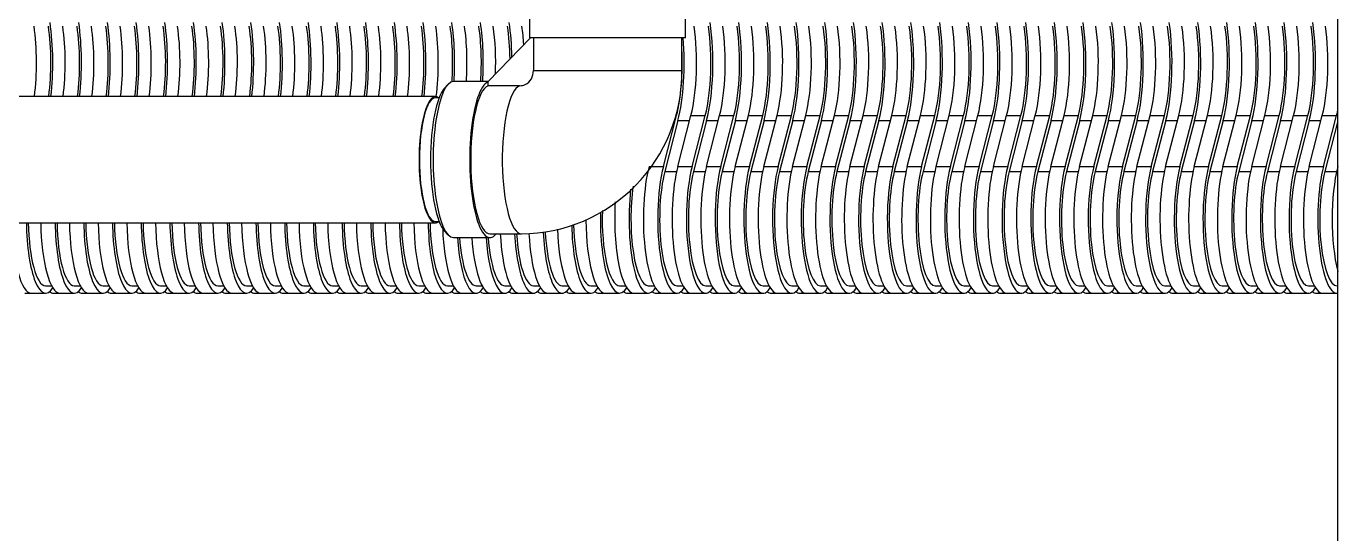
# Model space of a CAD drawing. Header units: millimetres. Extents: x 3795014 to 4300160, y 3869364 to 4016788.
# Drawn here: x 4226548 to 4226636.3, y 3922796.3 to 3922830.5 of the extents above; entities that cross this region are included whole.
import ezdxf

# ---------------------------------------------------------------- set-up
doc = ezdxf.new("R2010")
doc.units = ezdxf.units.MM
doc.layers.add('линия перехода', color=7, linetype='Continuous')
doc.layers.add('основная', color=7, linetype='Continuous', lineweight=50)

msp = doc.modelspace()

# ---------------------------------------------------------------- linework, layer by layer
at = {"layer": 'линия перехода', "color": 0, "linetype": 'Continuous', "lineweight": -3}
for p, q in [((4226582.174, 3922827.531), (4226592.174, 3922827.531)), ((4226591.908, 3922824.157), (4226592.69, 3922824.157)), ((4226592.782, 3922824.511), (4226593.748, 3922824.511)), ((4226593.84, 3922824.157), (4226594.622, 3922824.157)), ((4226594.714, 3922824.511), (4226595.68, 3922824.511)), ((4226595.771, 3922824.157), (4226596.554, 3922824.157)), ((4226596.645, 3922824.511), (4226597.611, 3922824.511)), ((4226597.703, 3922824.157), (4226598.485, 3922824.157)), ((4226598.577, 3922824.511), (4226599.543, 3922824.511)), ((4226599.635, 3922824.157), (4226600.417, 3922824.157)), ((4226600.509, 3922824.511), (4226601.475, 3922824.511)), ((4226601.566, 3922824.157), (4226602.349, 3922824.157)), ((4226602.44, 3922824.511), (4226603.406, 3922824.511)), ((4226603.498, 3922824.157), (4226604.28, 3922824.157)), ((4226604.372, 3922824.511), (4226605.338, 3922824.511)), ((4226605.43, 3922824.157), (4226606.212, 3922824.157)), ((4226606.304, 3922824.511), (4226607.27, 3922824.511)), ((4226607.361, 3922824.157), (4226608.144, 3922824.157)), ((4226608.235, 3922824.511), (4226609.201, 3922824.511)), ((4226609.293, 3922824.157), (4226610.075, 3922824.157)), ((4226610.167, 3922824.511), (4226611.133, 3922824.511)), ((4226611.225, 3922824.157), (4226612.007, 3922824.157)), ((4226612.099, 3922824.511), (4226613.065, 3922824.511)), ((4226613.156, 3922824.157), (4226613.939, 3922824.157)), ((4226614.03, 3922824.511), (4226614.996, 3922824.511)), ((4226615.088, 3922824.157), (4226615.87, 3922824.157)), ((4226615.962, 3922824.511), (4226616.928, 3922824.511)), ((4226617.02, 3922824.157), (4226617.802, 3922824.157)), ((4226617.894, 3922824.511), (4226618.86, 3922824.511)), ((4226618.951, 3922824.157), (4226619.734, 3922824.157)), ((4226619.825, 3922824.511), (4226620.791, 3922824.511)), ((4226620.883, 3922824.157), (4226621.665, 3922824.157)), ((4226621.757, 3922824.511), (4226622.723, 3922824.511)), ((4226622.815, 3922824.157), (4226623.597, 3922824.157)), ((4226623.689, 3922824.511), (4226624.655, 3922824.511)), ((4226624.746, 3922824.157), (4226625.529, 3922824.157)), ((4226625.62, 3922824.511), (4226626.586, 3922824.511)), ((4226626.678, 3922824.157), (4226627.461, 3922824.157)), ((4226627.552, 3922824.511), (4226628.518, 3922824.511)), ((4226628.61, 3922824.157), (4226629.392, 3922824.157)), ((4226629.484, 3922824.511), (4226630.45, 3922824.511)), ((4226630.541, 3922824.157), (4226631.324, 3922824.157)), ((4226631.415, 3922824.511), (4226632.381, 3922824.511)), ((4226632.473, 3922824.157), (4226633.256, 3922824.157)), ((4226633.347, 3922824.511), (4226634.313, 3922824.511)), ((4226634.405, 3922824.157), (4226635.187, 3922824.157)), ((4226635.279, 3922824.511), (4226636.245, 3922824.511)), ((4226589.96, 3922821.076), (4226590.926, 3922821.076)), ((4226591.018, 3922820.722), (4226591.809, 3922820.722)), ((4226591.892, 3922821.076), (4226592.858, 3922821.076)), ((4226592.949, 3922820.722), (4226593.74, 3922820.722)), ((4226593.824, 3922821.076), (4226594.789, 3922821.076)), ((4226594.881, 3922820.722), (4226595.672, 3922820.722)), ((4226595.755, 3922821.076), (4226596.721, 3922821.076)), ((4226596.813, 3922820.722), (4226597.604, 3922820.722)), ((4226597.687, 3922821.076), (4226598.653, 3922821.076)), ((4226598.744, 3922820.722), (4226599.535, 3922820.722)), ((4226599.619, 3922821.076), (4226600.584, 3922821.076)), ((4226600.676, 3922820.722), (4226601.467, 3922820.722)), ((4226601.55, 3922821.076), (4226602.516, 3922821.076)), ((4226602.608, 3922820.722), (4226603.399, 3922820.722)), ((4226603.482, 3922821.076), (4226604.448, 3922821.076)), ((4226604.539, 3922820.722), (4226605.33, 3922820.722)), ((4226605.414, 3922821.076), (4226606.379, 3922821.076)), ((4226606.471, 3922820.722), (4226607.262, 3922820.722)), ((4226607.345, 3922821.076), (4226608.311, 3922821.076)), ((4226608.403, 3922820.722), (4226609.194, 3922820.722)), ((4226609.277, 3922821.076), (4226610.243, 3922821.076)), ((4226610.334, 3922820.722), (4226611.125, 3922820.722)), ((4226611.209, 3922821.076), (4226612.174, 3922821.076)), ((4226612.266, 3922820.722), (4226613.057, 3922820.722)), ((4226613.14, 3922821.076), (4226614.106, 3922821.076)), ((4226614.198, 3922820.722), (4226614.989, 3922820.722)), ((4226615.072, 3922821.076), (4226616.038, 3922821.076)), ((4226616.129, 3922820.722), (4226616.92, 3922820.722)), ((4226617.004, 3922821.076), (4226617.969, 3922821.076)), ((4226618.061, 3922820.722), (4226618.852, 3922820.722)), ((4226618.935, 3922821.076), (4226619.901, 3922821.076)), ((4226619.993, 3922820.722), (4226620.784, 3922820.722)), ((4226620.867, 3922821.076), (4226621.833, 3922821.076)), ((4226621.924, 3922820.722), (4226622.715, 3922820.722)), ((4226622.799, 3922821.076), (4226623.764, 3922821.076)), ((4226623.856, 3922820.722), (4226624.647, 3922820.722)), ((4226624.73, 3922821.076), (4226625.696, 3922821.076)), ((4226625.788, 3922820.722), (4226626.579, 3922820.722)), ((4226626.662, 3922821.076), (4226627.628, 3922821.076)), ((4226627.719, 3922820.722), (4226628.51, 3922820.722)), ((4226628.594, 3922821.076), (4226629.559, 3922821.076)), ((4226629.651, 3922820.722), (4226630.442, 3922820.722)), ((4226630.525, 3922821.076), (4226631.491, 3922821.076)), ((4226631.583, 3922820.722), (4226632.374, 3922820.722)), ((4226632.457, 3922821.076), (4226633.423, 3922821.076)), ((4226633.514, 3922820.722), (4226634.305, 3922820.722)), ((4226634.389, 3922821.076), (4226635.354, 3922821.076)), ((4226635.446, 3922820.722), (4226636.237, 3922820.722))]:
    msp.add_line(p, q, dxfattribs=at)
msp.add_ellipse((4226581.379, 3922821.531), major_axis=(0, 5), ratio=0.259156, start_param=0.100167, end_param=3.141988, dxfattribs=at)
at = {"layer": 'основная', "color": 0, "linetype": 'Continuous', "lineweight": -3}
for p, q in [((4226636.312, 3922894.531), (4226636.312, 3922698.531)), ((4226581.924, 3922832.281), (4226581.924, 3922829.731)), ((4226592.424, 3922829.731), (4226592.424, 3922832.281)), ((4226579.124, 3922826.781), (4226581.974, 3922829.731)), ((4226592.424, 3922829.731), (4226581.924, 3922829.731)), ((4226582.174, 3922829.731), (4226582.174, 3922827.531)), ((4226592.174, 3922827.531), (4226592.174, 3922829.731)), ((4226576.426, 3922826.589), (4226576.202, 3922826.348)), ((4226579.124, 3922826.781), (4226576.791, 3922826.781)), ((4226579.124, 3922826.758), (4226579.124, 3922826.781)), ((4226579.124, 3922826.506), (4226579.124, 3922826.758)), ((4226581.249, 3922826.506), (4226579.124, 3922826.506)), ((4226575.584, 3922825.781), (4226490.59, 3922825.781)), ((4226575.833, 3922825.697), (4226575.584, 3922825.697)), ((4226590.926, 3922821.076), (4226591.816, 3922824.511)), ((4226591.908, 3922824.157), (4226591.018, 3922820.722)), ((4226591.892, 3922821.076), (4226592.782, 3922824.511)), ((4226592.858, 3922821.076), (4226593.748, 3922824.511)), ((4226593.84, 3922824.157), (4226592.949, 3922820.722)), ((4226593.824, 3922821.076), (4226594.714, 3922824.511)), ((4226594.789, 3922821.076), (4226595.68, 3922824.511)), ((4226595.771, 3922824.157), (4226594.881, 3922820.722)), ((4226595.755, 3922821.076), (4226596.645, 3922824.511)), ((4226596.721, 3922821.076), (4226597.611, 3922824.511)), ((4226597.703, 3922824.157), (4226596.813, 3922820.722)), ((4226597.687, 3922821.076), (4226598.577, 3922824.511)), ((4226598.653, 3922821.076), (4226599.543, 3922824.511)), ((4226599.635, 3922824.157), (4226598.744, 3922820.722)), ((4226599.619, 3922821.076), (4226600.509, 3922824.511)), ((4226600.584, 3922821.076), (4226601.475, 3922824.511)), ((4226601.566, 3922824.157), (4226600.676, 3922820.722)), ((4226601.55, 3922821.076), (4226602.44, 3922824.511)), ((4226602.516, 3922821.076), (4226603.406, 3922824.511)), ((4226603.498, 3922824.157), (4226602.608, 3922820.722)), ((4226603.482, 3922821.076), (4226604.372, 3922824.511)), ((4226604.448, 3922821.076), (4226605.338, 3922824.511)), ((4226605.43, 3922824.157), (4226604.539, 3922820.722)), ((4226605.414, 3922821.076), (4226606.304, 3922824.511)), ((4226606.379, 3922821.076), (4226607.27, 3922824.511)), ((4226607.361, 3922824.157), (4226606.471, 3922820.722)), ((4226607.345, 3922821.076), (4226608.235, 3922824.511)), ((4226608.311, 3922821.076), (4226609.201, 3922824.511)), ((4226609.293, 3922824.157), (4226608.403, 3922820.722)), ((4226609.277, 3922821.076), (4226610.167, 3922824.511)), ((4226610.243, 3922821.076), (4226611.133, 3922824.511)), ((4226611.225, 3922824.157), (4226610.334, 3922820.722)), ((4226611.209, 3922821.076), (4226612.099, 3922824.511)), ((4226612.174, 3922821.076), (4226613.065, 3922824.511)), ((4226613.156, 3922824.157), (4226612.266, 3922820.722)), ((4226613.14, 3922821.076), (4226614.03, 3922824.511)), ((4226614.106, 3922821.076), (4226614.996, 3922824.511)), ((4226615.088, 3922824.157), (4226614.198, 3922820.722)), ((4226615.072, 3922821.076), (4226615.962, 3922824.511)), ((4226616.038, 3922821.076), (4226616.928, 3922824.511)), ((4226617.02, 3922824.157), (4226616.129, 3922820.722)), ((4226617.004, 3922821.076), (4226617.894, 3922824.511)), ((4226617.969, 3922821.076), (4226618.86, 3922824.511)), ((4226618.951, 3922824.157), (4226618.061, 3922820.722)), ((4226618.935, 3922821.076), (4226619.825, 3922824.511)), ((4226619.901, 3922821.076), (4226620.791, 3922824.511)), ((4226620.883, 3922824.157), (4226619.993, 3922820.722)), ((4226620.867, 3922821.076), (4226621.757, 3922824.511)), ((4226621.833, 3922821.076), (4226622.723, 3922824.511)), ((4226622.815, 3922824.157), (4226621.924, 3922820.722)), ((4226622.799, 3922821.076), (4226623.689, 3922824.511)), ((4226623.764, 3922821.076), (4226624.655, 3922824.511)), ((4226624.746, 3922824.157), (4226623.856, 3922820.722)), ((4226624.73, 3922821.076), (4226625.62, 3922824.511)), ((4226625.696, 3922821.076), (4226626.586, 3922824.511)), ((4226626.678, 3922824.157), (4226625.788, 3922820.722)), ((4226626.662, 3922821.076), (4226627.552, 3922824.511)), ((4226627.628, 3922821.076), (4226628.518, 3922824.511)), ((4226628.61, 3922824.157), (4226627.719, 3922820.722)), ((4226628.594, 3922821.076), (4226629.484, 3922824.511)), ((4226629.559, 3922821.076), (4226630.45, 3922824.511)), ((4226630.541, 3922824.157), (4226629.651, 3922820.722)), ((4226630.525, 3922821.076), (4226631.415, 3922824.511)), ((4226631.491, 3922821.076), (4226632.381, 3922824.511)), ((4226632.473, 3922824.157), (4226631.583, 3922820.722)), ((4226632.457, 3922821.076), (4226633.347, 3922824.511)), ((4226633.423, 3922821.076), (4226634.313, 3922824.511)), ((4226634.405, 3922824.157), (4226633.514, 3922820.722)), ((4226634.389, 3922821.076), (4226635.279, 3922824.511)), ((4226635.354, 3922821.076), (4226636.245, 3922824.511)), ((4226636.312, 3922824.063), (4226635.446, 3922820.722)), ((4226490.59, 3922817.281), (4226575.584, 3922817.281)), ((4226575.584, 3922817.366), (4226575.833, 3922817.366)), ((4226576.202, 3922816.715), (4226576.426, 3922816.474)), ((4226576.791, 3922816.281), (4226579.254, 3922816.281)), ((4226579.254, 3922816.531), (4226581.379, 3922816.531)), ((4226549.345, 3922813.04), (4226549.747, 3922813.04)), ((4226551.277, 3922813.04), (4226551.678, 3922813.04)), ((4226553.209, 3922813.04), (4226553.61, 3922813.04)), ((4226555.141, 3922813.04), (4226555.542, 3922813.04)), ((4226557.072, 3922813.04), (4226557.473, 3922813.04)), ((4226559.004, 3922813.04), (4226559.405, 3922813.04)), ((4226560.936, 3922813.04), (4226561.337, 3922813.04)), ((4226562.867, 3922813.04), (4226563.268, 3922813.04)), ((4226564.799, 3922813.04), (4226565.2, 3922813.04)), ((4226566.731, 3922813.04), (4226567.132, 3922813.04)), ((4226568.662, 3922813.04), (4226569.063, 3922813.04)), ((4226570.594, 3922813.04), (4226570.995, 3922813.04)), ((4226572.526, 3922813.04), (4226572.927, 3922813.04)), ((4226574.457, 3922813.04), (4226574.858, 3922813.04)), ((4226576.389, 3922813.04), (4226576.79, 3922813.04)), ((4226578.321, 3922813.04), (4226578.722, 3922813.04)), ((4226580.252, 3922813.04), (4226580.653, 3922813.04)), ((4226582.184, 3922813.04), (4226582.585, 3922813.04)), ((4226584.116, 3922813.04), (4226584.517, 3922813.04)), ((4226586.047, 3922813.04), (4226586.448, 3922813.04)), ((4226587.979, 3922813.04), (4226588.38, 3922813.04)), ((4226589.911, 3922813.04), (4226590.312, 3922813.04)), ((4226591.842, 3922813.04), (4226592.243, 3922813.04)), ((4226593.774, 3922813.04), (4226594.175, 3922813.04)), ((4226595.706, 3922813.04), (4226596.107, 3922813.04)), ((4226597.637, 3922813.04), (4226598.038, 3922813.04)), ((4226599.569, 3922813.04), (4226599.97, 3922813.04)), ((4226601.501, 3922813.04), (4226601.902, 3922813.04)), ((4226603.432, 3922813.04), (4226603.833, 3922813.04)), ((4226605.364, 3922813.04), (4226605.765, 3922813.04)), ((4226607.296, 3922813.04), (4226607.697, 3922813.04)), ((4226609.227, 3922813.04), (4226609.628, 3922813.04)), ((4226611.159, 3922813.04), (4226611.56, 3922813.04)), ((4226613.091, 3922813.04), (4226613.492, 3922813.04)), ((4226615.022, 3922813.04), (4226615.423, 3922813.04)), ((4226616.954, 3922813.04), (4226617.355, 3922813.04)), ((4226618.886, 3922813.04), (4226619.287, 3922813.04)), ((4226620.817, 3922813.04), (4226621.218, 3922813.04)), ((4226622.749, 3922813.04), (4226623.15, 3922813.04)), ((4226624.681, 3922813.04), (4226625.082, 3922813.04)), ((4226626.612, 3922813.04), (4226627.013, 3922813.04)), ((4226628.544, 3922813.04), (4226628.945, 3922813.04)), ((4226630.476, 3922813.04), (4226630.877, 3922813.04)), ((4226632.407, 3922813.04), (4226632.808, 3922813.04)), ((4226634.339, 3922813.04), (4226634.74, 3922813.04)), ((4226636.271, 3922813.04), (4226636.312, 3922813.04)), ((4226547.953, 3922812.54), (4226548.38, 3922812.54)), ((4226548.38, 3922812.54), (4226549.345, 3922812.54)), ((4226549.885, 3922812.54), (4226550.311, 3922812.54)), ((4226550.311, 3922812.54), (4226551.277, 3922812.54)), ((4226551.816, 3922812.54), (4226552.243, 3922812.54)), ((4226552.243, 3922812.54), (4226553.209, 3922812.54)), ((4226553.748, 3922812.54), (4226554.175, 3922812.54)), ((4226554.175, 3922812.54), (4226555.141, 3922812.54)), ((4226555.68, 3922812.54), (4226556.106, 3922812.54)), ((4226556.106, 3922812.54), (4226557.072, 3922812.54)), ((4226557.611, 3922812.54), (4226558.038, 3922812.54)), ((4226558.038, 3922812.54), (4226559.004, 3922812.54)), ((4226559.543, 3922812.54), (4226559.97, 3922812.54)), ((4226559.97, 3922812.54), (4226560.936, 3922812.54)), ((4226561.475, 3922812.54), (4226561.901, 3922812.54)), ((4226561.901, 3922812.54), (4226562.867, 3922812.54)), ((4226563.406, 3922812.54), (4226563.833, 3922812.54)), ((4226563.833, 3922812.54), (4226564.799, 3922812.54)), ((4226565.338, 3922812.54), (4226565.765, 3922812.54)), ((4226565.765, 3922812.54), (4226566.731, 3922812.54)), ((4226567.27, 3922812.54), (4226567.696, 3922812.54)), ((4226567.696, 3922812.54), (4226568.662, 3922812.54)), ((4226569.201, 3922812.54), (4226569.628, 3922812.54)), ((4226569.628, 3922812.54), (4226570.594, 3922812.54)), ((4226571.133, 3922812.54), (4226571.56, 3922812.54)), ((4226571.56, 3922812.54), (4226572.526, 3922812.54)), ((4226573.065, 3922812.54), (4226573.491, 3922812.54)), ((4226573.491, 3922812.54), (4226574.457, 3922812.54)), ((4226574.996, 3922812.54), (4226575.423, 3922812.54)), ((4226575.423, 3922812.54), (4226576.389, 3922812.54)), ((4226576.928, 3922812.54), (4226577.355, 3922812.54)), ((4226577.355, 3922812.54), (4226578.321, 3922812.54)), ((4226578.86, 3922812.54), (4226579.286, 3922812.54)), ((4226579.286, 3922812.54), (4226580.252, 3922812.54)), ((4226580.791, 3922812.54), (4226581.218, 3922812.54)), ((4226581.218, 3922812.54), (4226582.184, 3922812.54)), ((4226582.723, 3922812.54), (4226583.15, 3922812.54)), ((4226583.15, 3922812.54), (4226584.116, 3922812.54)), ((4226584.655, 3922812.54), (4226585.081, 3922812.54)), ((4226585.081, 3922812.54), (4226586.047, 3922812.54)), ((4226586.586, 3922812.54), (4226587.013, 3922812.54)), ((4226587.013, 3922812.54), (4226587.979, 3922812.54)), ((4226588.518, 3922812.54), (4226588.945, 3922812.54)), ((4226588.945, 3922812.54), (4226589.911, 3922812.54)), ((4226590.45, 3922812.54), (4226590.876, 3922812.54)), ((4226590.876, 3922812.54), (4226591.842, 3922812.54)), ((4226592.381, 3922812.54), (4226592.808, 3922812.54)), ((4226592.808, 3922812.54), (4226593.774, 3922812.54)), ((4226594.313, 3922812.54), (4226594.74, 3922812.54)), ((4226594.74, 3922812.54), (4226595.706, 3922812.54)), ((4226596.245, 3922812.54), (4226596.671, 3922812.54)), ((4226596.671, 3922812.54), (4226597.637, 3922812.54)), ((4226598.176, 3922812.54), (4226598.603, 3922812.54)), ((4226598.603, 3922812.54), (4226599.569, 3922812.54)), ((4226600.108, 3922812.54), (4226600.535, 3922812.54)), ((4226600.535, 3922812.54), (4226601.501, 3922812.54)), ((4226602.04, 3922812.54), (4226602.466, 3922812.54)), ((4226602.466, 3922812.54), (4226603.432, 3922812.54)), ((4226603.971, 3922812.54), (4226604.398, 3922812.54)), ((4226604.398, 3922812.54), (4226605.364, 3922812.54)), ((4226605.903, 3922812.54), (4226606.33, 3922812.54)), ((4226606.33, 3922812.54), (4226607.296, 3922812.54)), ((4226607.835, 3922812.54), (4226608.261, 3922812.54)), ((4226608.261, 3922812.54), (4226609.227, 3922812.54)), ((4226609.766, 3922812.54), (4226610.193, 3922812.54)), ((4226610.193, 3922812.54), (4226611.159, 3922812.54)), ((4226611.698, 3922812.54), (4226612.125, 3922812.54)), ((4226612.125, 3922812.54), (4226613.091, 3922812.54)), ((4226613.63, 3922812.54), (4226614.056, 3922812.54)), ((4226614.056, 3922812.54), (4226615.022, 3922812.54)), ((4226615.561, 3922812.54), (4226615.988, 3922812.54)), ((4226615.988, 3922812.54), (4226616.954, 3922812.54)), ((4226617.493, 3922812.54), (4226617.92, 3922812.54)), ((4226617.92, 3922812.54), (4226618.886, 3922812.54)), ((4226619.425, 3922812.54), (4226619.851, 3922812.54)), ((4226619.851, 3922812.54), (4226620.817, 3922812.54)), ((4226621.356, 3922812.54), (4226621.783, 3922812.54)), ((4226621.783, 3922812.54), (4226622.749, 3922812.54)), ((4226623.288, 3922812.54), (4226623.715, 3922812.54)), ((4226623.715, 3922812.54), (4226624.681, 3922812.54)), ((4226625.22, 3922812.54), (4226625.646, 3922812.54)), ((4226625.646, 3922812.54), (4226626.612, 3922812.54)), ((4226627.151, 3922812.54), (4226627.578, 3922812.54)), ((4226627.578, 3922812.54), (4226628.544, 3922812.54)), ((4226629.083, 3922812.54), (4226629.51, 3922812.54)), ((4226629.51, 3922812.54), (4226630.476, 3922812.54)), ((4226631.015, 3922812.54), (4226631.442, 3922812.54)), ((4226631.442, 3922812.54), (4226632.407, 3922812.54)), ((4226632.946, 3922812.54), (4226633.373, 3922812.54)), ((4226633.373, 3922812.54), (4226634.339, 3922812.54)), ((4226634.878, 3922812.54), (4226635.305, 3922812.54)), ((4226635.305, 3922812.54), (4226636.271, 3922812.54))]:
    msp.add_line(p, q, dxfattribs=at)
for centre, radius, start, end in [((4226581.277, 3922827.428), 10.897, 270.53503, 0.5427), ((4226581.177, 3922827.48), 0.998, 296.50913, 2.93848)]:
    msp.add_arc(centre, radius, start, end, dxfattribs=at)
for centre, major_axis, ratio, start_param, end_param in [((4226547.437, 3922828.046), (0, -5), 0.259156, 1.100723, 2.086262), ((4226548.403, 3922828.046), (0, -5), 0.259156, 1.100723, 2.086262), ((4226548.403, 3922828.046), (0, 5.5), 0.259156, 4.287989, 5.227854), ((4226549.369, 3922828.046), (0, -5), 0.259156, 1.100723, 2.086262), ((4226550.335, 3922828.046), (0, -5), 0.259156, 1.100723, 2.086262), ((4226550.335, 3922828.046), (0, 5.5), 0.259156, 4.287989, 5.227854), ((4226551.301, 3922828.046), (0, -5), 0.259156, 1.100723, 2.086262), ((4226552.267, 3922828.046), (0, -5), 0.259156, 1.100723, 2.086262), ((4226552.267, 3922828.046), (0, 5.5), 0.259156, 4.287989, 5.227854), ((4226553.232, 3922828.046), (0, -5), 0.259156, 1.100723, 2.086262), ((4226554.198, 3922828.046), (0, -5), 0.259156, 1.100723, 2.086262), ((4226554.198, 3922828.046), (0, 5.5), 0.259156, 4.287989, 5.227854), ((4226555.164, 3922828.046), (0, -5), 0.259156, 1.100723, 2.086262), ((4226556.13, 3922828.046), (0, -5), 0.259156, 1.100723, 2.086262), ((4226556.13, 3922828.046), (0, 5.5), 0.259156, 4.287989, 5.227854), ((4226557.096, 3922828.046), (0, -5), 0.259156, 1.100723, 2.086262), ((4226558.062, 3922828.046), (0, -5), 0.259156, 1.100723, 2.086262), ((4226558.062, 3922828.046), (0, 5.5), 0.259156, 4.287989, 5.227854), ((4226559.027, 3922828.046), (0, -5), 0.259156, 1.100723, 2.086262), ((4226559.993, 3922828.046), (0, -5), 0.259156, 1.100723, 2.086262), ((4226559.993, 3922828.046), (0, 5.5), 0.259156, 4.287989, 5.227854), ((4226560.959, 3922828.046), (0, -5), 0.259156, 1.100723, 2.086262), ((4226561.925, 3922828.046), (0, -5), 0.259156, 1.100723, 2.086262), ((4226561.925, 3922828.046), (0, 5.5), 0.259156, 4.287989, 5.227854), ((4226562.891, 3922828.046), (0, -5), 0.259156, 1.100723, 2.086262), ((4226563.857, 3922828.046), (0, -5), 0.259156, 1.100723, 2.086262), ((4226563.857, 3922828.046), (0, 5.5), 0.259156, 4.287989, 5.227854), ((4226564.822, 3922828.046), (0, -5), 0.259156, 1.100723, 2.086262), ((4226565.788, 3922828.046), (0, -5), 0.259156, 1.100723, 2.086262), ((4226565.788, 3922828.046), (0, 5.5), 0.259156, 4.287989, 5.227854), ((4226566.754, 3922828.046), (0, -5), 0.259156, 1.100723, 2.086262), ((4226567.72, 3922828.046), (0, -5), 0.259156, 1.100723, 2.086262), ((4226567.72, 3922828.046), (0, 5.5), 0.259156, 4.287989, 5.227854), ((4226568.686, 3922828.046), (0, -5), 0.259156, 1.100723, 2.086262), ((4226569.652, 3922828.046), (0, -5), 0.259156, 1.100723, 2.086262), ((4226569.652, 3922828.046), (0, 5.5), 0.259156, 4.287989, 5.227854), ((4226570.617, 3922828.046), (0, -5), 0.259156, 1.100723, 2.086262), ((4226571.583, 3922828.046), (0, -5), 0.259156, 1.100723, 2.086262), ((4226571.583, 3922828.046), (0, 5.5), 0.259156, 4.287989, 5.227854), ((4226572.549, 3922828.046), (0, -5), 0.259156, 1.100723, 2.086262), ((4226573.515, 3922828.046), (0, -5), 0.259156, 1.100723, 2.086262), ((4226573.515, 3922828.046), (0, 5.5), 0.259156, 4.287989, 5.227854), ((4226574.481, 3922828.046), (0, -5), 0.259156, 1.099676, 2.086262), ((4226575.447, 3922828.046), (0, -5), 0.259156, 1.312601, 2.086262), ((4226575.447, 3922828.046), (0, 5.5), 0.259156, 4.480357, 5.227854), ((4226576.412, 3922828.046), (0, -5), 0.259156, 1.315067, 2.086262), ((4226577.378, 3922828.046), (0, -5), 0.259156, 1.315067, 2.086262), ((4226577.378, 3922828.046), (0, 5.5), 0.259156, 4.480357, 5.227854), ((4226578.344, 3922828.046), (0, -5), 0.259156, 1.42103, 2.086262), ((4226579.31, 3922828.046), (0, -5), 0.259156, 1.624235, 2.086262), ((4226579.31, 3922828.046), (0, 5.5), 0.259156, 4.785044, 5.227854), ((4226580.276, 3922828.046), (0, -5), 0.259156, -4.464271, -4.196924), ((4226591.866, 3922828.046), (0, -5), 0.259156, 0.785398, 2.086262), ((4226592.832, 3922828.046), (0, -5), 0.259156, 0.785398, 2.086262), ((4226592.832, 3922828.046), (0, 5.5), 0.259156, 3.926991, 5.227854), ((4226593.797, 3922828.046), (0, -5), 0.259156, 0.785398, 2.086262), ((4226594.763, 3922828.046), (0, -5), 0.259156, 0.785398, 2.086262), ((4226594.763, 3922828.046), (0, 5.5), 0.259156, 3.926991, 5.227854), ((4226595.729, 3922828.046), (0, -5), 0.259156, 0.785398, 2.086262), ((4226596.695, 3922828.046), (0, -5), 0.259156, 0.785398, 2.086262), ((4226596.695, 3922828.046), (0, 5.5), 0.259156, 3.926991, 5.227854), ((4226597.661, 3922828.046), (0, -5), 0.259156, 0.785398, 2.086262), ((4226598.627, 3922828.046), (0, -5), 0.259156, 0.785398, 2.086262), ((4226598.627, 3922828.046), (0, 5.5), 0.259156, 3.926991, 5.227854), ((4226599.592, 3922828.046), (0, -5), 0.259156, 0.785398, 2.086262), ((4226600.558, 3922828.046), (0, -5), 0.259156, 0.785398, 2.086262), ((4226600.558, 3922828.046), (0, 5.5), 0.259156, 3.926991, 5.227854), ((4226601.524, 3922828.046), (0, -5), 0.259156, 0.785398, 2.086262), ((4226602.49, 3922828.046), (0, -5), 0.259156, 0.785398, 2.086262), ((4226602.49, 3922828.046), (0, 5.5), 0.259156, 3.926991, 5.227854), ((4226603.456, 3922828.046), (0, -5), 0.259156, 0.785398, 2.086262), ((4226604.422, 3922828.046), (0, -5), 0.259156, 0.785398, 2.086262), ((4226604.422, 3922828.046), (0, 5.5), 0.259156, 3.926991, 5.227854), ((4226605.387, 3922828.046), (0, -5), 0.259156, 0.785398, 2.086262), ((4226606.353, 3922828.046), (0, -5), 0.259156, 0.785398, 2.086262), ((4226606.353, 3922828.046), (0, 5.5), 0.259156, 3.926991, 5.227854), ((4226607.319, 3922828.046), (0, -5), 0.259156, 0.785398, 2.086262), ((4226608.285, 3922828.046), (0, -5), 0.259156, 0.785398, 2.086262), ((4226608.285, 3922828.046), (0, 5.5), 0.259156, 3.926991, 5.227854), ((4226609.251, 3922828.046), (0, -5), 0.259156, 0.785398, 2.086262), ((4226610.217, 3922828.046), (0, -5), 0.259156, 0.785398, 2.086262), ((4226610.217, 3922828.046), (0, 5.5), 0.259156, 3.926991, 5.227854), ((4226611.183, 3922828.046), (0, -5), 0.259156, 0.785398, 2.086262), ((4226612.148, 3922828.046), (0, -5), 0.259156, 0.785398, 2.086262), ((4226612.148, 3922828.046), (0, 5.5), 0.259156, 3.926991, 5.227854), ((4226613.114, 3922828.046), (0, -5), 0.259156, 0.785398, 2.086262), ((4226614.08, 3922828.046), (0, -5), 0.259156, 0.785398, 2.086262), ((4226614.08, 3922828.046), (0, 5.5), 0.259156, 3.926991, 5.227854), ((4226615.046, 3922828.046), (0, -5), 0.259156, 0.785398, 2.086262), ((4226616.012, 3922828.046), (0, -5), 0.259156, 0.785398, 2.086262), ((4226616.012, 3922828.046), (0, 5.5), 0.259156, 3.926991, 5.227854), ((4226616.978, 3922828.046), (0, -5), 0.259156, 0.785398, 2.086262), ((4226617.943, 3922828.046), (0, -5), 0.259156, 0.785398, 2.086262), ((4226617.943, 3922828.046), (0, 5.5), 0.259156, 3.926991, 5.227854), ((4226618.909, 3922828.046), (0, -5), 0.259156, 0.785398, 2.086262), ((4226619.875, 3922828.046), (0, -5), 0.259156, 0.785398, 2.086262), ((4226619.875, 3922828.046), (0, 5.5), 0.259156, 3.926991, 5.227854), ((4226620.841, 3922828.046), (0, -5), 0.259156, 0.785398, 2.086262), ((4226621.807, 3922828.046), (0, -5), 0.259156, 0.785398, 2.086262), ((4226621.807, 3922828.046), (0, 5.5), 0.259156, 3.926991, 5.227854), ((4226622.773, 3922828.046), (0, -5), 0.259156, 0.785398, 2.086262), ((4226623.738, 3922828.046), (0, -5), 0.259156, 0.785398, 2.086262), ((4226623.738, 3922828.046), (0, 5.5), 0.259156, 3.926991, 5.227854), ((4226624.704, 3922828.046), (0, -5), 0.259156, 0.785398, 2.086262), ((4226625.67, 3922828.046), (0, -5), 0.259156, 0.785398, 2.086262), ((4226625.67, 3922828.046), (0, 5.5), 0.259156, 3.926991, 5.227854), ((4226626.636, 3922828.046), (0, -5), 0.259156, 0.785398, 2.086262), ((4226627.602, 3922828.046), (0, -5), 0.259156, 0.785398, 2.086262), ((4226627.602, 3922828.046), (0, 5.5), 0.259156, 3.926991, 5.227854), ((4226628.568, 3922828.046), (0, -5), 0.259156, 0.785398, 2.086262), ((4226629.533, 3922828.046), (0, -5), 0.259156, 0.785398, 2.086262), ((4226629.533, 3922828.046), (0, 5.5), 0.259156, 3.926991, 5.227854), ((4226630.499, 3922828.046), (0, -5), 0.259156, 0.785398, 2.086262), ((4226631.465, 3922828.046), (0, -5), 0.259156, 0.785398, 2.086262), ((4226631.465, 3922828.046), (0, 5.5), 0.259156, 3.926991, 5.227854), ((4226632.431, 3922828.046), (0, -5), 0.259156, 0.785398, 2.086262), ((4226633.397, 3922828.046), (0, -5), 0.259156, 0.785398, 2.086262), ((4226633.397, 3922828.046), (0, 5.5), 0.259156, 3.926991, 5.227854), ((4226634.363, 3922828.046), (0, -5), 0.259156, 0.785398, 2.086262), ((4226590.9, 3922828.046), (0, 5.5), 0.259156, 3.926991, 5.023806), ((4226590.9, 3922828.046), (0, -5), 0.259156, 0.785398, 1.755066), ((4226575.584, 3922821.531), (0, -4.25), 0.259156, 2.94185, 6.283185), ((4226576.55, 3922821.531), (0, -5), 0.259156, 3.413245, 6.011533), ((4226576.791, 3922821.531), (0, 5.25), 0.259156, 0, 3.141593), ((4226579.254, 3922821.531), (0, 5.25), 0.259156, 0.095383, 3.46362), ((4226579.254, 3922821.531), (0, 5), 0.259156, 0.100167, 3.141593), ((4226581.249, 3922827.531), (0, 1.025), 0.965835, 3.141593, 3.530838), ((4226575.584, 3922821.531), (0, -4.166), 0.259156, 3.141593, 6.283185), ((4226635.328, 3922828.046), (0, -5), 0.259156, 0.785398, 0.861785), ((4226590.876, 3922817.54), (0, 5), 0.259156, 0.785398, 3.141593), ((4226591.842, 3922817.54), (0, 5), 0.259156, 0.785398, 3.523493), ((4226591.842, 3922817.54), (0, 4.5), 0.259156, 0.785398, 3.141593), ((4226592.808, 3922817.54), (0, 5), 0.259156, 0.785398, 3.141593), ((4226593.774, 3922817.54), (0, 5), 0.259156, 0.785398, 3.523493), ((4226593.774, 3922817.54), (0, 4.5), 0.259156, 0.785398, 3.141593), ((4226594.74, 3922817.54), (0, 5), 0.259156, 0.785398, 3.141593), ((4226595.706, 3922817.54), (0, 5), 0.259156, 0.785398, 3.523493), ((4226595.706, 3922817.54), (0, 4.5), 0.259156, 0.785398, 3.141593), ((4226596.671, 3922817.54), (0, 5), 0.259156, 0.785398, 3.141593), ((4226597.637, 3922817.54), (0, 5), 0.259156, 0.785398, 3.523493), ((4226597.637, 3922817.54), (0, 4.5), 0.259156, 0.785398, 3.141593), ((4226598.603, 3922817.54), (0, 5), 0.259156, 0.785398, 3.141593), ((4226599.569, 3922817.54), (0, 5), 0.259156, 0.785398, 3.523493), ((4226599.569, 3922817.54), (0, 4.5), 0.259156, 0.785398, 3.141593), ((4226600.535, 3922817.54), (0, 5), 0.259156, 0.785398, 3.141593), ((4226601.501, 3922817.54), (0, 5), 0.259156, 0.785398, 3.523493), ((4226601.501, 3922817.54), (0, 4.5), 0.259156, 0.785398, 3.141593), ((4226602.466, 3922817.54), (0, 5), 0.259156, 0.785398, 3.141593), ((4226603.432, 3922817.54), (0, 5), 0.259156, 0.785398, 3.523493), ((4226603.432, 3922817.54), (0, 4.5), 0.259156, 0.785398, 3.141593), ((4226604.398, 3922817.54), (0, 5), 0.259156, 0.785398, 3.141593), ((4226605.364, 3922817.54), (0, 5), 0.259156, 0.785398, 3.523493), ((4226605.364, 3922817.54), (0, 4.5), 0.259156, 0.785398, 3.141593), ((4226606.33, 3922817.54), (0, 5), 0.259156, 0.785398, 3.141593), ((4226607.296, 3922817.54), (0, 5), 0.259156, 0.785398, 3.523493), ((4226607.296, 3922817.54), (0, 4.5), 0.259156, 0.785398, 3.141593), ((4226608.261, 3922817.54), (0, 5), 0.259156, 0.785398, 3.141593), ((4226609.227, 3922817.54), (0, 5), 0.259156, 0.785398, 3.523493), ((4226609.227, 3922817.54), (0, 4.5), 0.259156, 0.785398, 3.141593), ((4226610.193, 3922817.54), (0, 5), 0.259156, 0.785398, 3.141593), ((4226611.159, 3922817.54), (0, 5), 0.259156, 0.785398, 3.523493), ((4226611.159, 3922817.54), (0, 4.5), 0.259156, 0.785398, 3.141593), ((4226612.125, 3922817.54), (0, 5), 0.259156, 0.785398, 3.141593), ((4226613.091, 3922817.54), (0, 5), 0.259156, 0.785398, 3.523493), ((4226613.091, 3922817.54), (0, 4.5), 0.259156, 0.785398, 3.141593), ((4226614.056, 3922817.54), (0, 5), 0.259156, 0.785398, 3.141593), ((4226615.022, 3922817.54), (0, 5), 0.259156, 0.785398, 3.523493), ((4226615.022, 3922817.54), (0, 4.5), 0.259156, 0.785398, 3.141593), ((4226615.988, 3922817.54), (0, 5), 0.259156, 0.785398, 3.141593), ((4226616.954, 3922817.54), (0, 5), 0.259156, 0.785398, 3.523493), ((4226616.954, 3922817.54), (0, 4.5), 0.259156, 0.785398, 3.141593), ((4226617.92, 3922817.54), (0, 5), 0.259156, 0.785398, 3.141593), ((4226618.886, 3922817.54), (0, 5), 0.259156, 0.785398, 3.523493), ((4226618.886, 3922817.54), (0, 4.5), 0.259156, 0.785398, 3.141593), ((4226619.851, 3922817.54), (0, 5), 0.259156, 0.785398, 3.141593), ((4226620.817, 3922817.54), (0, 5), 0.259156, 0.785398, 3.523493), ((4226620.817, 3922817.54), (0, 4.5), 0.259156, 0.785398, 3.141593), ((4226621.783, 3922817.54), (0, 5), 0.259156, 0.785398, 3.141593), ((4226622.749, 3922817.54), (0, 5), 0.259156, 0.785398, 3.523493), ((4226622.749, 3922817.54), (0, 4.5), 0.259156, 0.785398, 3.141593), ((4226623.715, 3922817.54), (0, 5), 0.259156, 0.785398, 3.141593), ((4226624.681, 3922817.54), (0, 5), 0.259156, 0.785398, 3.523493), ((4226624.681, 3922817.54), (0, 4.5), 0.259156, 0.785398, 3.141593), ((4226625.646, 3922817.54), (0, 5), 0.259156, 0.785398, 3.141593), ((4226626.612, 3922817.54), (0, 5), 0.259156, 0.785398, 3.523493), ((4226626.612, 3922817.54), (0, 4.5), 0.259156, 0.785398, 3.141593), ((4226627.578, 3922817.54), (0, 5), 0.259156, 0.785398, 3.141593), ((4226628.544, 3922817.54), (0, 5), 0.259156, 0.785398, 3.523493), ((4226628.544, 3922817.54), (0, 4.5), 0.259156, 0.785398, 3.141593), ((4226629.51, 3922817.54), (0, 5), 0.259156, 0.785398, 3.141593), ((4226630.476, 3922817.54), (0, 5), 0.259156, 0.785398, 3.523493), ((4226630.476, 3922817.54), (0, 4.5), 0.259156, 0.785398, 3.141593), ((4226631.442, 3922817.54), (0, 5), 0.259156, 0.785398, 3.141593), ((4226632.407, 3922817.54), (0, 5), 0.259156, 0.785398, 3.523493), ((4226632.407, 3922817.54), (0, 4.5), 0.259156, 0.785398, 3.141593), ((4226633.373, 3922817.54), (0, 5), 0.259156, 0.785398, 3.141593), ((4226634.339, 3922817.54), (0, 5), 0.259156, 0.785398, 3.523493), ((4226634.339, 3922817.54), (0, 4.5), 0.259156, 0.785398, 3.141593), ((4226635.305, 3922817.54), (0, 5), 0.259156, 0.785398, 3.141593), ((4226636.271, 3922817.54), (0, 5), 0.259156, 0.785398, 3.173404), ((4226636.271, 3922817.54), (0, 4.5), 0.259156, 0.785398, 3.141593), ((4226637.237, 3922817.54), (0, 5), 0.259156, 0.785398, 2.356194), ((4226589.911, 3922817.54), (0, 4.5), 0.259156, 1.059815, 3.141593), ((4226589.911, 3922817.54), (0, 5), 0.259156, 1.158635, 3.523493), ((4226587.979, 3922817.54), (0, 5), 0.259156, 1.478373, 3.523493), ((4226587.979, 3922817.54), (0, 4.5), 0.259156, 1.446014, 3.141593), ((4226588.945, 3922817.54), (0, 5), 0.259156, 1.338853, 3.141593), ((4226548.38, 3922817.54), (0, 5), 0.259156, 1.622544, 3.141593), ((4226549.345, 3922817.54), (0, 5), 0.259156, 1.622544, 3.523493), ((4226549.345, 3922817.54), (0, 4.5), 0.259156, 1.6283, 3.141593), ((4226550.311, 3922817.54), (0, 5), 0.259156, 1.622544, 3.141593), ((4226551.277, 3922817.54), (0, 5), 0.259156, 1.622544, 3.523493), ((4226551.277, 3922817.54), (0, 4.5), 0.259156, 1.6283, 3.141593), ((4226552.243, 3922817.54), (0, 5), 0.259156, 1.622544, 3.141593), ((4226553.209, 3922817.54), (0, 5), 0.259156, 1.622544, 3.523493), ((4226553.209, 3922817.54), (0, 4.5), 0.259156, 1.6283, 3.141593), ((4226554.175, 3922817.54), (0, 5), 0.259156, 1.622544, 3.141593), ((4226555.141, 3922817.54), (0, 5), 0.259156, 1.622544, 3.523493), ((4226555.141, 3922817.54), (0, 4.5), 0.259156, 1.6283, 3.141593), ((4226556.106, 3922817.54), (0, 5), 0.259156, 1.622544, 3.141593), ((4226557.072, 3922817.54), (0, 5), 0.259156, 1.622544, 3.523493), ((4226557.072, 3922817.54), (0, 4.5), 0.259156, 1.6283, 3.141593), ((4226558.038, 3922817.54), (0, 5), 0.259156, 1.622544, 3.141593), ((4226559.004, 3922817.54), (0, 5), 0.259156, 1.622544, 3.523493), ((4226559.004, 3922817.54), (0, 4.5), 0.259156, 1.6283, 3.141593), ((4226559.97, 3922817.54), (0, 5), 0.259156, 1.622544, 3.141593), ((4226560.936, 3922817.54), (0, 5), 0.259156, 1.622544, 3.523493), ((4226560.936, 3922817.54), (0, 4.5), 0.259156, 1.6283, 3.141593), ((4226561.901, 3922817.54), (0, 5), 0.259156, 1.622544, 3.141593), ((4226562.867, 3922817.54), (0, 5), 0.259156, 1.622544, 3.523493), ((4226562.867, 3922817.54), (0, 4.5), 0.259156, 1.6283, 3.141593), ((4226563.833, 3922817.54), (0, 5), 0.259156, 1.622544, 3.141593), ((4226564.799, 3922817.54), (0, 5), 0.259156, 1.622544, 3.523493), ((4226564.799, 3922817.54), (0, 4.5), 0.259156, 1.6283, 3.141593), ((4226565.765, 3922817.54), (0, 5), 0.259156, 1.622544, 3.141593), ((4226566.731, 3922817.54), (0, 5), 0.259156, 1.622544, 3.523493), ((4226566.731, 3922817.54), (0, 4.5), 0.259156, 1.6283, 3.141593), ((4226567.696, 3922817.54), (0, 5), 0.259156, 1.622544, 3.141593), ((4226568.662, 3922817.54), (0, 5), 0.259156, 1.622544, 3.523493), ((4226568.662, 3922817.54), (0, 4.5), 0.259156, 1.6283, 3.141593), ((4226569.628, 3922817.54), (0, 5), 0.259156, 1.622544, 3.141593), ((4226570.594, 3922817.54), (0, 5), 0.259156, 1.622544, 3.523493), ((4226570.594, 3922817.54), (0, 4.5), 0.259156, 1.6283, 3.141593), ((4226571.56, 3922817.54), (0, 5), 0.259156, 1.622544, 3.141593), ((4226572.526, 3922817.54), (0, 5), 0.259156, 1.622544, 3.523493), ((4226572.526, 3922817.54), (0, 4.5), 0.259156, 1.6283, 3.141593), ((4226573.491, 3922817.54), (0, 5), 0.259156, 1.622544, 3.141593), ((4226574.457, 3922817.54), (0, 5), 0.259156, 1.622544, 3.523493), ((4226574.457, 3922817.54), (0, 4.5), 0.259156, 1.6283, 3.141593), ((4226575.423, 3922817.54), (0, 5), 0.259156, 1.622544, 3.141593), ((4226576.389, 3922817.54), (0, 5), 0.259156, 1.622544, 3.523493), ((4226576.389, 3922817.54), (0, 4.5), 0.259156, 1.6283, 3.141593), ((4226575.584, 3922821.531), (0, -4.25), 0.259156, 0, 0.199743), ((4226586.047, 3922817.54), (0, 5), 0.259156, 1.659478, 3.523493), ((4226586.047, 3922817.54), (0, 4.5), 0.259156, 1.65764, 3.141593), ((4226587.013, 3922817.54), (0, 5), 0.259156, 1.590891, 3.141593), ((4226577.355, 3922817.54), (0, 5), 0.259156, 1.701892, 3.141593), ((4226578.321, 3922817.54), (0, 5), 0.259156, 1.825258, 3.523493), ((4226578.321, 3922817.54), (0, 4.5), 0.259156, 1.854271, 3.141593), ((4226579.286, 3922817.54), (0, 5), 0.259156, 1.825258, 3.141593), ((4226580.252, 3922817.54), (0, 5), 0.259156, 1.825258, 3.523493), ((4226580.252, 3922817.54), (0, 4.5), 0.259156, 1.854271, 3.141593), ((4226581.218, 3922817.54), (0, 5), 0.259156, 1.773915, 3.141593), ((4226582.184, 3922817.54), (0, 5), 0.259156, 1.773915, 3.523493), ((4226582.184, 3922817.54), (0, 4.5), 0.259156, 1.796855, 3.141593), ((4226583.15, 3922817.54), (0, 5), 0.259156, 1.77025, 3.141593), ((4226584.116, 3922817.54), (0, 5), 0.259156, 1.753493, 3.523493), ((4226584.116, 3922817.54), (0, 4.5), 0.259156, 1.768256, 3.141593), ((4226585.081, 3922817.54), (0, 5), 0.259156, 1.710348, 3.141593), ((4226549.885, 3922817.54), (0, 5), 0.259156, 2.932057, 3.141593), ((4226551.816, 3922817.54), (0, 5), 0.259156, 2.932057, 3.141593), ((4226553.748, 3922817.54), (0, 5), 0.259156, 2.932057, 3.141593), ((4226555.68, 3922817.54), (0, 5), 0.259156, 2.932057, 3.141593), ((4226557.611, 3922817.54), (0, 5), 0.259156, 2.932057, 3.141593), ((4226559.543, 3922817.54), (0, 5), 0.259156, 2.932057, 3.141593), ((4226561.475, 3922817.54), (0, 5), 0.259156, 2.932057, 3.141593), ((4226563.406, 3922817.54), (0, 5), 0.259156, 2.932057, 3.141593), ((4226565.338, 3922817.54), (0, 5), 0.259156, 2.932057, 3.141593), ((4226567.27, 3922817.54), (0, 5), 0.259156, 2.932057, 3.141593), ((4226569.201, 3922817.54), (0, 5), 0.259156, 2.932057, 3.141593), ((4226571.133, 3922817.54), (0, 5), 0.259156, 2.932057, 3.141593), ((4226573.065, 3922817.54), (0, 5), 0.259156, 2.932057, 3.141593), ((4226574.996, 3922817.54), (0, 5), 0.259156, 2.932057, 3.141593), ((4226576.928, 3922817.54), (0, 5), 0.259156, 2.932057, 3.141593), ((4226578.86, 3922817.54), (0, 5), 0.259156, 2.932057, 3.141593), ((4226580.791, 3922817.54), (0, 5), 0.259156, 2.932057, 3.141593), ((4226582.723, 3922817.54), (0, 5), 0.259156, 2.932057, 3.141593), ((4226584.655, 3922817.54), (0, 5), 0.259156, 2.932057, 3.141593), ((4226586.586, 3922817.54), (0, 5), 0.259156, 2.932057, 3.141593), ((4226588.518, 3922817.54), (0, 5), 0.259156, 2.932057, 3.141593), ((4226590.45, 3922817.54), (0, 5), 0.259156, 2.932057, 3.141593), ((4226592.381, 3922817.54), (0, 5), 0.259156, 2.932057, 3.141593), ((4226594.313, 3922817.54), (0, 5), 0.259156, 2.932057, 3.141593), ((4226596.245, 3922817.54), (0, 5), 0.259156, 2.932057, 3.141593), ((4226598.176, 3922817.54), (0, 5), 0.259156, 2.932057, 3.141593), ((4226600.108, 3922817.54), (0, 5), 0.259156, 2.932057, 3.141593), ((4226602.04, 3922817.54), (0, 5), 0.259156, 2.932057, 3.141593), ((4226603.971, 3922817.54), (0, 5), 0.259156, 2.932057, 3.141593), ((4226605.903, 3922817.54), (0, 5), 0.259156, 2.932057, 3.141593), ((4226607.835, 3922817.54), (0, 5), 0.259156, 2.932057, 3.141593), ((4226609.766, 3922817.54), (0, 5), 0.259156, 2.932057, 3.141593), ((4226611.698, 3922817.54), (0, 5), 0.259156, 2.932057, 3.141593), ((4226613.63, 3922817.54), (0, 5), 0.259156, 2.932057, 3.141593), ((4226615.561, 3922817.54), (0, 5), 0.259156, 2.932057, 3.141593), ((4226617.493, 3922817.54), (0, 5), 0.259156, 2.932057, 3.141593), ((4226619.425, 3922817.54), (0, 5), 0.259156, 2.932057, 3.141593), ((4226621.356, 3922817.54), (0, 5), 0.259156, 2.932057, 3.141593), ((4226623.288, 3922817.54), (0, 5), 0.259156, 2.932057, 3.141593), ((4226625.22, 3922817.54), (0, 5), 0.259156, 2.932057, 3.141593), ((4226627.151, 3922817.54), (0, 5), 0.259156, 2.932057, 3.141593), ((4226629.083, 3922817.54), (0, 5), 0.259156, 2.932057, 3.141593), ((4226631.015, 3922817.54), (0, 5), 0.259156, 2.932057, 3.141593), ((4226632.946, 3922817.54), (0, 5), 0.259156, 2.932057, 3.141593), ((4226634.878, 3922817.54), (0, 5), 0.259156, 2.932057, 3.141593)]:
    msp.add_ellipse(centre, major_axis=major_axis, ratio=ratio, start_param=start_param, end_param=end_param, dxfattribs=at)

doc.saveas('drawing.dxf')
